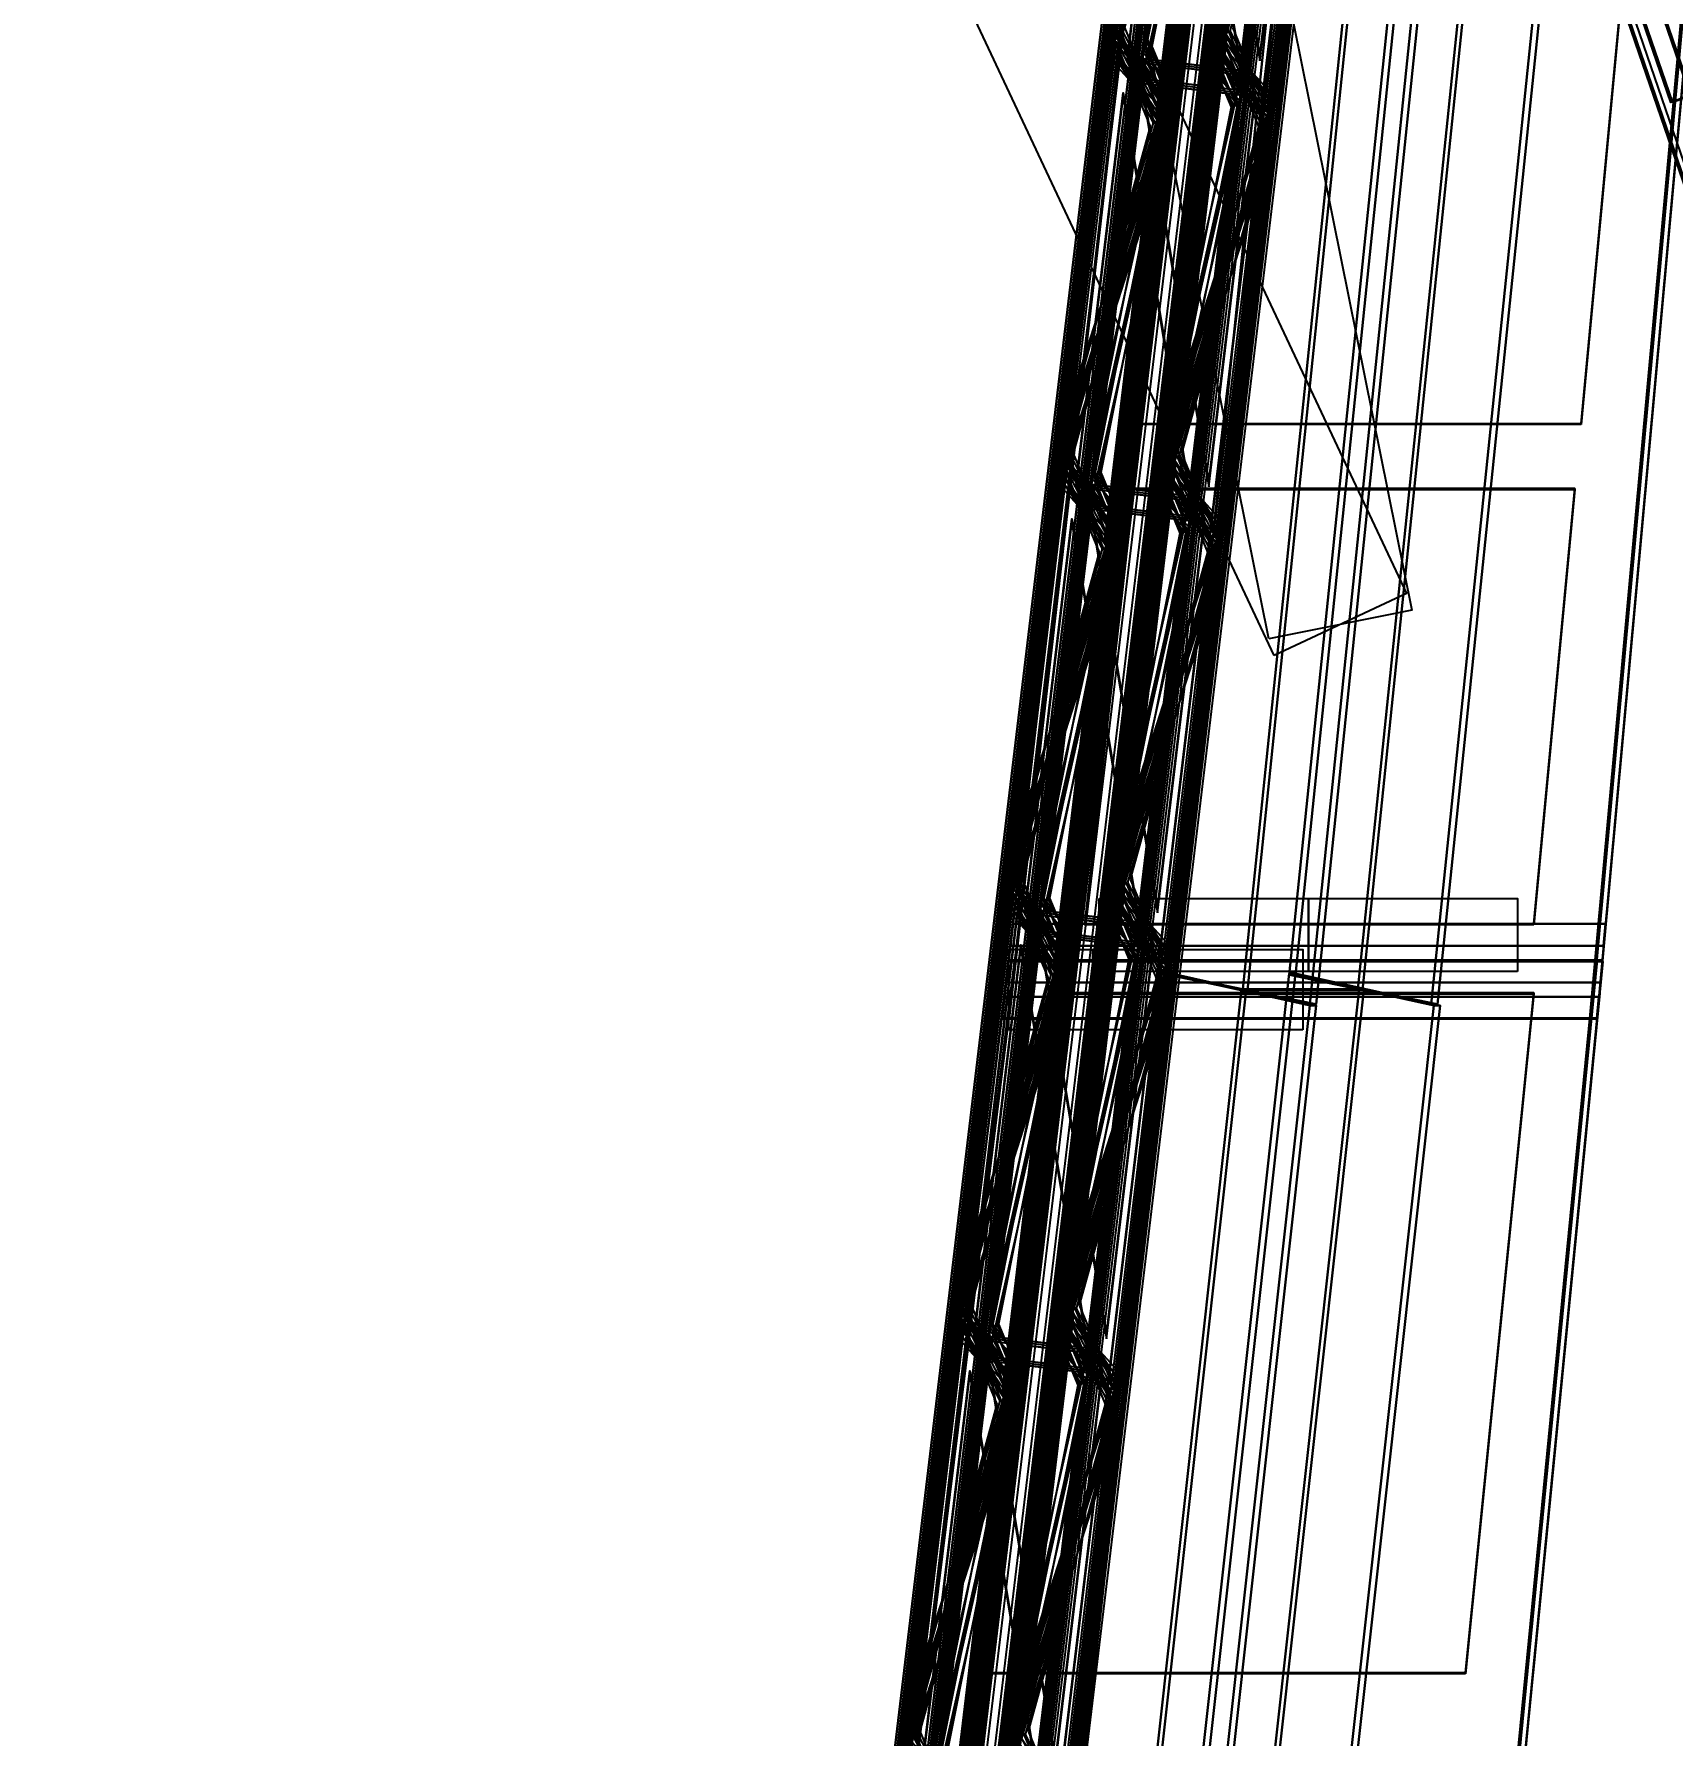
# Model space of a CAD drawing. Header units: millimetres. Extents: x -84906 to 117550, y -3000 to 338000.
# Drawn here: x -14894 to -10405, y 111956 to 116617 of the extents above; entities that cross this region are included whole.
import ezdxf

# ---------------------------------------------------------------- set-up
doc = ezdxf.new("R2010")
doc.units = ezdxf.units.MM
for name, color, linetype, lineweight in [('D-STR-DECK', 7, 'Continuous', 25), ('D-STR-DIM', 7, 'Continuous', 13), ('D-STR-STRC', 7, 'Continuous', 25)]:
    doc.layers.add(name, color=color, linetype=linetype, lineweight=lineweight)
doc.styles.add('OpenSansCondensed-Light', font='OpenSansCondensed-Light.ttf')
doc.styles.add('TOWER_UNICODE', font='Arial Unicode.ttf')
doc.dimstyles.new('EZDXF', dxfattribs={"dimtxt": 0.25, "dimasz": 0.175, "dimexe": 0.375, "dimexo": 0.125, "dimgap": 0.1, "dimtad": 1, "dimlfac": 100, "dimzin": 12, "dimdsep": 46, "dimtxsty": 'OpenSansCondensed-Light', "dimblk": 'ARCHTICK', "dimcen": 2.5, "dimazin": 3, "dimtfac": 0.5, "dimtmove": 2, "dimatfit": 3})

# ---------------------------------------------------------------- blocks, each defined once
blk = doc.blocks.new('_ARCHTICK')
at = {"color": 0, "linetype": 'BYBLOCK', "const_width": 0.15}
blk.add_lwpolyline([(-0.5, -0.5), (0.5, 0.5)], dxfattribs=at)

msp = doc.modelspace()

# ---------------------------------------------------------------- linework, layer by layer
at = {"layer": 'D-STR-DECK'}
for points in [[(-11496.7, 114914.9), (-13613.5, 119414.9), (-13251.5, 119585.1), (-11134.7, 115085.1)], [(-11511.7, 114960.4), (-12419.6, 119460.4), (-12027.5, 119539.6), (-11119.6, 115039.6)], [(-11511.7, 114960.4), (-12419.6, 119460.4), (-12027.5, 119539.6), (-11119.6, 115039.6)]]:
    msp.add_lwpolyline(points, close=True, dxfattribs=at)
at = {"layer": 'D-STR-STRC'}
for points in [[(-13211.1, 106138.2), (-11530.6, 120138.2)], [(-13206.6, 106129.6), (-11526.1, 120129.6)], [(-13202.9, 106151.5), (-11522.4, 120151.5)], [(-13198.9, 106142), (-11518.4, 120142)], [(-12901.4, 106138.2), (-11220.9, 120138.2)], [(-12896.8, 106129.6), (-11216.3, 120129.6)], [(-12890.9, 106151.5), (-11210.4, 120151.5)], [(-12887, 106142), (-11206.5, 120142)], [(-13234.1, 106109.5), (-11553.6, 120109.5)], [(-13227.9, 106102.6), (-11547.4, 120102.6)], [(-13221.3, 106124.2), (-11540.8, 120124.2)], [(-13216.1, 106116.4), (-11535.6, 120116.4)], [(-13139.7, 106081.5), (-11459.2, 120081.5)], [(-13133, 106090.7), (-11452.5, 120090.7)], [(-13128.5, 106082.1), (-11448, 120082.1)], [(-13127.6, 106099.4), (-11447.1, 120099.4)], [(-13123.7, 106089.9), (-11443.2, 120089.9)], [(-12938.4, 106081.5), (-11257.9, 120081.5)], [(-12932, 106109.5), (-11251.5, 120109.5)], [(-12929.7, 106090.7), (-11249.2, 120090.7)], [(-12925.8, 106102.6), (-11245.3, 120102.6)], [(-12925.2, 106082.1), (-11244.7, 120082.1)], [(-12922.9, 106099.4), (-11242.4, 120099.4)], [(-12919, 106089.9), (-11238.5, 120089.9)], [(-12914.6, 106124.2), (-11234.1, 120124.2)], [(-12909.4, 106116.4), (-11228.9, 120116.4)], [(-13202.4, 106032.7), (-11521.9, 120032.7)], [(-13202.4, 106032.7), (-11521.9, 120032.7)], [(-13148.1, 106071.8), (-11467.6, 120071.8)], [(-13141.9, 106065), (-11461.4, 120065)], [(-13134.5, 106073.7), (-11454, 120073.7)], [(-12949.9, 106071.8), (-11269.4, 120071.8)], [(-12943.7, 106065), (-11263.2, 120065)], [(-12933.2, 106073.7), (-11252.7, 120073.7)], [(-12241.9, 113920.8), (-11534.2, 120079.2)], [(-12241.9, 113920.8), (-11534.2, 120079.2)], [(-12221.9, 113920.8), (-11514.2, 120079.2)], [(-10632.2, 113920.8), (-10069.6, 120079.2)], [(-10612.2, 113920.8), (-10049.6, 120079.2)], [(-10612.2, 113920.8), (-10049.6, 120079.2)], [(-13202.4, 106026.2), (-11521.9, 120026.2)], [(-13202.4, 106019.5), (-11521.9, 120019.5)], [(-13202.4, 106019.5), (-11521.9, 120019.5)], [(-13182.5, 106030.3), (-11502, 120030.3)], [(-13182.5, 106030.3), (-11502, 120030.3)], [(-13182.5, 106023.8), (-11502, 120023.8)], [(-13182.5, 106017.2), (-11502, 120017.2)], [(-13182.5, 106017.2), (-11502, 120017.2)], [(-12785.4, 105976.2), (-11104.9, 119976.2)], [(-12785.3, 105982.8), (-11104.8, 119982.8)], [(-12785.3, 105982.8), (-11104.8, 119982.8)], [(-12785.3, 105969.7), (-11104.8, 119969.7)], [(-12785.3, 105969.7), (-11104.8, 119969.7)], [(-12765.5, 105980.5), (-11085, 119980.5)], [(-12765.5, 105980.5), (-11085, 119980.5)], [(-12765.5, 105973.8), (-11085, 119973.8)], [(-12765.5, 105967.3), (-11085, 119967.3)], [(-12765.5, 105967.3), (-11085, 119967.3)], [(-13048.9, 105910.1), (-11368.4, 119910.1)], [(-13044.9, 105900.6), (-11364.4, 119900.6)], [(-13042.6, 105917.9), (-11362.1, 119917.9)], [(-13042, 105897.4), (-11361.5, 119897.4)], [(-13038.1, 105909.3), (-11357.6, 119909.3)], [(-13034.7, 105926.3), (-11354.2, 119926.3)], [(-13029.4, 105918.5), (-11348.9, 119918.5)], [(-13024.2, 105935), (-11343.7, 119935)], [(-13018, 105928.2), (-11337.5, 119928.2)], [(-12844.2, 105910.1), (-11163.7, 119910.1)], [(-12840.3, 105900.6), (-11159.8, 119900.6)], [(-12839.3, 105917.9), (-11158.8, 119917.9)], [(-12834.8, 105909.3), (-11154.3, 119909.3)], [(-12833.4, 105926.3), (-11152.9, 119926.3)], [(-12828.1, 105918.5), (-11147.6, 119918.5)], [(-12825.9, 105935), (-11145.4, 119935)], [(-12819.7, 105928.2), (-11139.2, 119928.2)], [(-12739.9, 105897.4), (-11059.4, 119897.4)], [(-6810.9, 105897.4), (-11622.3, 119897.4)], [(-13080.8, 105858), (-11400.3, 119858)], [(-13076.9, 105848.5), (-11396.4, 119848.5)], [(-13071, 105870.4), (-11390.5, 119870.4)], [(-13066.5, 105861.8), (-11386, 119861.8)], [(-13058.5, 105883.6), (-11378, 119883.6)], [(-13053.2, 105875.8), (-11372.7, 119875.8)], [(-13035.8, 105890.5), (-11355.3, 119890.5)], [(-12768.9, 105858), (-11088.4, 119858)], [(-12765, 105848.5), (-11084.5, 119848.5)], [(-12761.2, 105870.4), (-11080.7, 119870.4)], [(-12756.7, 105861.8), (-11076.2, 119861.8)], [(-12751.8, 105883.6), (-11071.3, 119883.6)], [(-12746.5, 105875.8), (-11066, 119875.8)], [(-12733.7, 105890.5), (-11053.2, 119890.5)], [(-6828.6, 105890.5), (-11640.1, 119890.5)], [(-6723.1, 105890.5), (-11534.6, 119890.5)], [(-12218.3, 114120.2), (-12211.4, 114179.8)], [(-12218.3, 114120.2), (-12211.4, 114179.8)], [(-10594.7, 114120.2), (-10589.3, 114179.8)], [(-10594.7, 114120.2), (-10589.3, 114179.8)], [(-13232.4, 105921), (-12223.8, 114079)], [(-13232.4, 105921), (-12223.8, 114079)], [(-13212.4, 105921), (-12203.8, 114079)], [(-12230.4, 114019.8), (-12223, 114079)], [(-12230.4, 114019.8), (-12223, 114079)], [(-11416.2, 105921), (-10616.4, 114079)], [(-11396.2, 105921), (-10596.4, 114079)], [(-11396.2, 105921), (-10596.4, 114079)], [(-10602.9, 114019.8), (-10597.1, 114079)], [(-10602.9, 114019.8), (-10597.1, 114079)], [(-12241.2, 113920.8), (-12234.3, 113980.2)], [(-12241.2, 113920.8), (-12234.3, 113980.2)], [(-10612.9, 113920.8), (-10607.5, 113980.2)], [(-10612.9, 113920.8), (-10607.5, 113980.2)]]:
    msp.add_lwpolyline(points, dxfattribs=at)
for points in [[(-13211.1, 106138.2), (-13066.5, 105861.8), (-11386, 119861.8), (-11530.6, 120138.2)], [(-13202.9, 106151.5), (-13076.9, 105848.5), (-11396.4, 119848.5), (-11522.4, 120151.5)], [(-13195.7, 106138.2), (-13051, 105861.8), (-11370.5, 119861.8), (-11515.2, 120138.2)], [(-13187.3, 106151.5), (-13061.3, 105848.5), (-11380.8, 119848.5), (-11506.8, 120151.5)], [(-12916.8, 106138.2), (-12772.2, 105861.8), (-11091.7, 119861.8), (-11236.3, 120138.2)], [(-12906.5, 106151.5), (-12780.6, 105848.5), (-11100.1, 119848.5), (-11226, 120151.5)], [(-12901.4, 106138.2), (-12756.7, 105861.8), (-11076.2, 119861.8), (-11220.9, 120138.2)], [(-12890.9, 106151.5), (-12765, 105848.5), (-11084.5, 119848.5), (-11210.4, 120151.5)], [(-13234.1, 106109.5), (-13035.8, 105890.5), (-11355.3, 119890.5), (-11553.6, 120109.5)], [(-13221.3, 106124.2), (-13053.2, 105875.8), (-11372.7, 119875.8), (-11540.8, 120124.2)], [(-13219, 106109.5), (-13020.7, 105890.5), (-11340.2, 119890.5), (-11538.5, 120109.5)], [(-13206, 106124.2), (-13037.9, 105875.8), (-11357.4, 119875.8), (-11525.5, 120124.2)], [(-13139.7, 106081.5), (-13029.4, 105918.5), (-11348.9, 119918.5), (-11459.2, 120081.5)], [(-13133, 106090.7), (-13038.1, 105909.3), (-11357.6, 119909.3), (-11452.5, 120090.7)], [(-13127.6, 106099.4), (-13044.9, 105900.6), (-11364.4, 119900.6), (-11447.1, 120099.4)], [(-13124.4, 106081.5), (-13014.1, 105918.5), (-11333.6, 119918.5), (-11443.9, 120081.5)], [(-13117.5, 106090.7), (-13022.6, 105909.3), (-11342.1, 119909.3), (-11437.1, 120090.7)], [(-13112, 106099.4), (-13029.3, 105900.6), (-11348.9, 119900.6), (-11431.5, 120099.4)], [(-12953.8, 106081.5), (-12843.5, 105918.5), (-11163, 119918.5), (-11273.3, 120081.5)], [(-12947.1, 106109.5), (-12748.8, 105890.5), (-11068.3, 119890.5), (-11266.6, 120109.5)], [(-12945.2, 106090.7), (-12850.3, 105909.3), (-11169.8, 119909.3), (-11264.7, 120090.7)], [(-12938.5, 106099.4), (-12855.8, 105900.6), (-11175.4, 119900.6), (-11258, 120099.4)], [(-12938.4, 106081.5), (-12828.1, 105918.5), (-11147.6, 119918.5), (-11257.9, 120081.5)], [(-12932, 106109.5), (-12733.7, 105890.5), (-11053.2, 119890.5), (-11251.5, 120109.5)], [(-12930, 106124.2), (-12761.8, 105875.8), (-11081.3, 119875.8), (-11249.5, 120124.2)], [(-12929.7, 106090.7), (-12834.8, 105909.3), (-11154.3, 119909.3), (-11249.2, 120090.7)], [(-12922.9, 106099.4), (-12840.3, 105900.6), (-11159.8, 119900.6), (-11242.4, 120099.4)], [(-12914.6, 106124.2), (-12746.5, 105875.8), (-11066, 119875.8), (-11234.1, 120124.2)], [(-12241.9, 113922.3), (-10612.2, 113922.3), (-10049.6, 120080.6), (-11534.2, 120080.6)], [(-6260.8, 106109.5), (-6828.6, 105890.5), (-11640.1, 119890.5), (-11072.3, 120109.5)], [(-6255.6, 106109.5), (-6823.3, 105890.5), (-11634.8, 119890.5), (-11067, 120109.5)], [(-6160.6, 106109.5), (-6728.4, 105890.5), (-11539.8, 119890.5), (-10972.1, 120109.5)], [(-6155.3, 106109.5), (-6723.1, 105890.5), (-11534.6, 119890.5), (-10966.8, 120109.5)], [(-10628.1, 113922.3), (-10628.1, 113922.3), (-10065.5, 120080.6), (-10065.5, 120080.6)], [(-12765.5, 105980.5), (-13202.4, 106032.7), (-11521.9, 120032.7), (-11085, 119980.5)], [(-12765.5, 105980.5), (-13202.4, 106032.7), (-11521.9, 120032.7), (-11085, 119980.5)], [(-13148.1, 106071.8), (-13018, 105928.2), (-11337.5, 119928.2), (-11467.6, 120071.8)], [(-13133, 106071.8), (-13002.9, 105928.2), (-11322.4, 119928.2), (-11452.5, 120071.8)], [(-12965, 106071.8), (-12834.8, 105928.2), (-11154.3, 119928.2), (-11284.5, 120071.8)], [(-12949.9, 106071.8), (-12819.7, 105928.2), (-11139.2, 119928.2), (-11269.4, 120071.8)], [(-12241.9, 113920.8), (-10612.2, 113920.8), (-10049.6, 120079.2), (-11534.2, 120079.2)], [(-10612.2, 113919), (-12241.9, 113919), (-11534.2, 120077.3), (-10049.6, 120077.3)], [(-12226, 113919), (-12226, 113919), (-11518.3, 120077.3), (-11518.3, 120077.3)], [(-11399, 113959.9), (-11788, 114040.1), (-11169.1, 120040.1), (-10780.2, 119959.9)], [(-11788, 114040.1), (-11771, 114040.1), (-11152.2, 120040.1), (-11169.1, 120040.1)], [(-11771, 114040.1), (-11788, 114040.1), (-11169.1, 120040.1), (-11152.2, 120040.1)], [(-11788, 114040.1), (-11399, 113959.9), (-10780.2, 119959.9), (-11169.1, 120040.1)], [(-11771, 114040.1), (-11582.8, 114001.3), (-10964, 120001.3), (-11152.2, 120040.1)], [(-11582.8, 114001.3), (-11771, 114040.1), (-11152.2, 120040.1), (-10964, 120001.3)], [(-11267.4, 114001.3), (-11455.6, 114040.1), (-10836.7, 120040.1), (-10648.6, 120001.3)], [(-11455.6, 114040.1), (-11438.6, 114040.1), (-10819.8, 120040.1), (-10836.7, 120040.1)], [(-11438.6, 114040.1), (-11455.6, 114040.1), (-10836.7, 120040.1), (-10819.8, 120040.1)], [(-11455.6, 114040.1), (-11267.4, 114001.3), (-10648.6, 120001.3), (-10836.7, 120040.1)], [(-11438.6, 114040.1), (-11049.7, 113959.9), (-10430.9, 119959.9), (-10819.8, 120040.1)], [(-11049.7, 113959.9), (-11438.6, 114040.1), (-10819.8, 120040.1), (-10430.9, 119959.9)], [(-12765.5, 105979.5), (-13202.4, 106031.8), (-11521.9, 120031.8), (-11085, 119979.5)], [(-12765.5, 105979.5), (-13202.4, 106031.8), (-11521.9, 120031.8), (-11085, 119979.5)], [(-12765.5, 105973.8), (-13202.4, 106026.2), (-11521.9, 120026.2), (-11085, 119973.8)], [(-12765.5, 105968.2), (-13202.4, 106020.5), (-11521.9, 120020.5), (-11085, 119968.2)], [(-12765.5, 105968.2), (-13202.4, 106020.5), (-11521.9, 120020.5), (-11085, 119968.2)], [(-12765.5, 105967.3), (-13202.4, 106019.5), (-11521.9, 120019.5), (-11085, 119967.3)], [(-12765.5, 105967.3), (-13202.4, 106019.5), (-11521.9, 120019.5), (-11085, 119967.3)], [(-11582.8, 114001.3), (-11267.4, 114001.3), (-10648.6, 120001.3), (-10964, 120001.3)], [(-11267.4, 114001.3), (-11582.8, 114001.3), (-10964, 120001.3), (-10648.6, 120001.3)], [(-11254.8, 113998.7), (-11570.2, 113998.7), (-10951.4, 119998.7), (-10636, 119998.7)], [(-11570.2, 113998.7), (-11382.1, 113959.9), (-10763.3, 119959.9), (-10951.4, 119998.7)], [(-11382.1, 113959.9), (-11570.2, 113998.7), (-10951.4, 119998.7), (-10763.3, 119959.9)], [(-11570.2, 113998.7), (-11254.8, 113998.7), (-10636, 119998.7), (-10951.4, 119998.7)], [(-11066.6, 113959.9), (-11254.8, 113998.7), (-10636, 119998.7), (-10447.8, 119959.9)], [(-11254.8, 113998.7), (-11066.6, 113959.9), (-10447.8, 119959.9), (-10636, 119998.7)], [(-11382.1, 113959.9), (-11399, 113959.9), (-10780.2, 119959.9), (-10763.3, 119959.9)], [(-11399, 113959.9), (-11382.1, 113959.9), (-10763.3, 119959.9), (-10780.2, 119959.9)], [(-11049.7, 113959.9), (-11066.6, 113959.9), (-10447.8, 119959.9), (-10430.9, 119959.9)], [(-11066.6, 113959.9), (-11049.7, 113959.9), (-10430.9, 119959.9), (-10447.8, 119959.9)], [(-11536.2, 116557.1), (-11408.1, 117624.6), (-11720.8, 117662)], [(-11536.2, 116557.1), (-11408.1, 117624.6), (-11720.8, 117662)], [(-11536.2, 116556.1), (-11408.1, 117623.7), (-11720.8, 117661.1)], [(-11536.2, 116556.1), (-11408.1, 117623.7), (-11720.8, 117661.1)], [(-11536.2, 116550.5), (-11408.1, 117617.9), (-11720.8, 117655.5)], [(-11586.2, 116517.8), (-11899, 116555.2), (-11770.9, 117622.8)], [(-11586.2, 116517.8), (-11899, 116555.2), (-11770.9, 117622.8)], [(-11586.2, 116516.9), (-11899, 116554.3), (-11770.9, 117621.8)], [(-11586.2, 116516.9), (-11899, 116554.3), (-11770.9, 117621.8)], [(-11586.2, 116511.2), (-11899, 116548.8), (-11770.9, 117616.1)], [(-11586.2, 116505.6), (-11899, 116543), (-11770.9, 117610.6)], [(-11586.2, 116505.6), (-11899, 116543), (-11770.9, 117610.6)], [(-11586.2, 116504.6), (-11899, 116542), (-11770.9, 117609.6)], [(-11586.2, 116504.6), (-11899, 116542), (-11770.9, 117609.6)], [(-11536.2, 116544.8), (-11408.1, 117612.4), (-11720.8, 117649.8)], [(-11536.2, 116544.8), (-11408.1, 117612.4), (-11720.8, 117649.8)], [(-11536.2, 116543.9), (-11408.1, 117611.4), (-11720.8, 117648.9)], [(-11536.2, 116543.9), (-11408.1, 117611.4), (-11720.8, 117648.9)], [(-11858.3, 116568.6), (-11766.9, 116467.7), (-11638.1, 117540.4)], [(-11854, 116573.9), (-11776.5, 116459.4), (-11647.5, 117533.9)], [(-11850.5, 116578.8), (-11783.8, 116451.4), (-11654.6, 117527.8)], [(-11847.6, 116583.4), (-11789.5, 116443.8), (-11660.1, 117522.3)], [(-11843.2, 116568.6), (-11751.8, 116467.7), (-11623, 117540.4)], [(-11838.7, 116573.9), (-11761.2, 116459.4), (-11632.2, 117533.9)], [(-11835, 116578.8), (-11768.3, 116451.4), (-11639.1, 117527.8)], [(-11832, 116583.4), (-11773.9, 116443.8), (-11644.5, 117522.3)], [(-11675.2, 116568.6), (-11583.8, 116467.7), (-11455, 117540.4)], [(-11668, 116573.9), (-11590.5, 116459.4), (-11461.6, 117533.9)], [(-11662.7, 116578.8), (-11596, 116451.4), (-11466.8, 117527.8)], [(-11660.1, 116568.6), (-11568.7, 116467.7), (-11439.9, 117540.4)], [(-11658.5, 116583.4), (-11600.4, 116443.8), (-11471, 117522.3)], [(-11652.7, 116573.9), (-11575.2, 116459.4), (-11446.2, 117533.9)], [(-11647.2, 116578.8), (-11580.5, 116451.4), (-11451.3, 117527.8)], [(-11642.9, 116583.4), (-11584.8, 116443.8), (-11455.4, 117522.3)], [(-11944.3, 116606.2), (-11784.7, 116430.1), (-11656, 117502.8)], [(-11935.6, 116616.6), (-11800.3, 116416.7), (-11671.3, 117491.2)], [(-11929.2, 116606.2), (-11769.6, 116430.1), (-11640.9, 117502.8)], [(-11928.6, 116626.3), (-11812.2, 116403.8), (-11683, 117480.3)], [(-11922.8, 116635.5), (-11821.5, 116391.7), (-11692, 117470.3)], [(-11920.3, 116616.6), (-11785, 116416.7), (-11656, 117491.2)], [(-11913.1, 116626.3), (-11796.7, 116403.8), (-11667.5, 117480.3)], [(-11907.3, 116635.5), (-11805.9, 116391.7), (-11676.4, 117470.3)], [(-11657.3, 116606.2), (-11497.7, 116430.1), (-11369, 117502.8)], [(-11644.2, 116616.6), (-11508.9, 116416.7), (-11380, 117491.2)], [(-11642.2, 116606.2), (-11482.6, 116430.1), (-11353.9, 117502.8)], [(-11634.3, 116626.3), (-11517.9, 116403.8), (-11388.7, 117480.3)], [(-11628.9, 116616.6), (-11493.6, 116416.7), (-11364.6, 117491.2)], [(-11626.5, 116635.5), (-11525.2, 116391.7), (-11395.7, 117470.3)], [(-11618.8, 116626.3), (-11502.4, 116403.8), (-11373.2, 117480.3)], [(-11610.9, 116635.5), (-11509.6, 116391.7), (-11380.1, 117470.3)], [(-9953.7, 116606.2), (-10410.6, 116430.1), (-10779.3, 117502.8)], [(-9948.5, 116606.2), (-10405.3, 116430.1), (-10774, 117502.8)], [(-12054.7, 115549.4), (-12054.7, 115549.4), (-11898.3, 116911.1), (-11898.3, 116911.1)], [(-11861.8, 115551), (-10656.3, 115551), (-10528.1, 116912.3), (-11709.2, 116912.3)], [(-10656.4, 115549.4), (-11861.8, 115549.4), (-11709.2, 116911.1), (-10528.1, 116911.1)], [(-11861.8, 115549.6), (-10656.3, 115549.6), (-10528.1, 116910.8), (-11709.2, 116910.8)], [(-10479.3, 115551), (-10479.3, 115551), (-10355, 116912.3), (-10355, 116912.3)], [(-10463.4, 115549.6), (-10463.4, 115549.6), (-10339, 116910.8), (-10339, 116910.8)], [(-12038.8, 115547.5), (-12038.8, 115547.5), (-11882.4, 116909.2), (-11882.4, 116909.2)], [(-10656.4, 115547.5), (-11861.8, 115547.5), (-11709.2, 116909.2), (-10528.1, 116909.2)], [(-12082.5, 115508.8), (-11953.5, 116583.3), (-11818.2, 116383.4)], [(-12073.9, 115519.7), (-11944.7, 116596.2), (-11828.3, 116373.7)], [(-12067.1, 115508.8), (-11938.2, 116583.3), (-11802.9, 116383.4)], [(-12067, 115529.7), (-11937.5, 116608.3), (-11836.2, 116364.5)], [(-12058.4, 115519.7), (-11929.2, 116596.2), (-11812.8, 116373.7)], [(-12051.4, 115529.7), (-11921.9, 116608.3), (-11820.6, 116364.5)], [(-11791.1, 115508.8), (-11662.1, 116583.3), (-11526.8, 116383.4)], [(-11779.6, 115519.7), (-11650.4, 116596.2), (-11534, 116373.7)], [(-11775.8, 115508.8), (-11646.8, 116583.3), (-11511.5, 116383.4)], [(-11770.7, 115529.7), (-11641.2, 116608.3), (-11539.9, 116364.5)], [(-11764.1, 115519.7), (-11634.9, 116596.2), (-11518.5, 116373.7)], [(-11755.1, 115529.7), (-11625.6, 116608.3), (-11524.3, 116364.5)], [(-12093.2, 115497.2), (-11964.5, 116569.9), (-11804.9, 116393.8)], [(-12078.1, 115497.2), (-11949.4, 116569.9), (-11789.8, 116393.8)], [(-12000.9, 115466.1), (-11871.9, 116540.6), (-11794.4, 116426.1)], [(-11995.8, 115472.2), (-11866.6, 116548.6), (-11799.9, 116421.2)], [(-11991.7, 115477.7), (-11862.3, 116556.2), (-11804.2, 116416.6)], [(-11985.5, 115466.1), (-11856.6, 116540.6), (-11779.1, 116426.1)], [(-11980.3, 115472.2), (-11851.1, 116548.6), (-11784.4, 116421.2)], [(-11976.1, 115477.7), (-11846.7, 116556.2), (-11788.6, 116416.6)], [(-11814.9, 115466.1), (-11685.9, 116540.6), (-11608.5, 116426.1)], [(-11808, 115472.2), (-11678.8, 116548.6), (-11612.1, 116421.2)], [(-11806.2, 115497.2), (-11677.5, 116569.9), (-11517.9, 116393.8)], [(-11802.6, 115477.7), (-11673.2, 116556.2), (-11615.1, 116416.6)], [(-11799.6, 115466.1), (-11670.6, 116540.6), (-11593.1, 116426.1)], [(-11792.5, 115472.2), (-11663.3, 116548.6), (-11596.6, 116421.2)], [(-11791.1, 115497.2), (-11662.4, 116569.9), (-11502.8, 116393.8)], [(-11787, 115477.7), (-11657.6, 116556.2), (-11599.5, 116416.6)], [(-12007.2, 115459.6), (-11878.5, 116532.3), (-11787.1, 116431.4)], [(-11992.1, 115459.6), (-11863.4, 116532.3), (-11771.9, 116431.4)], [(-11676.2, 115390.4), (-11548.1, 116458), (-11860.9, 116495.4)], [(-11676.2, 115390.4), (-11548.1, 116458), (-11860.9, 116495.4)], [(-11676.2, 115389.4), (-11548.1, 116457), (-11860.9, 116494.4)], [(-11676.2, 115389.4), (-11548.1, 116457), (-11860.9, 116494.4)], [(-11824.1, 115459.6), (-11695.3, 116532.3), (-11603.9, 116431.4)], [(-11809, 115459.6), (-11680.2, 116532.3), (-11588.8, 116431.4)], [(-11726.3, 115351.1), (-12039, 115388.6), (-11910.9, 116456.1)], [(-11726.3, 115351.1), (-12039, 115388.6), (-11910.9, 116456.1)], [(-11726.3, 115350.2), (-12039, 115387.6), (-11910.9, 116455.2)], [(-11726.3, 115350.2), (-12039, 115387.6), (-11910.9, 116455.2)], [(-11726.3, 115344.5), (-12039, 115382.1), (-11910.9, 116449.5)], [(-11726.3, 115338.9), (-12039, 115376.3), (-11910.9, 116443.9)], [(-11726.3, 115338.9), (-12039, 115376.3), (-11910.9, 116443.9)], [(-11676.2, 115383.9), (-11548.1, 116451.2), (-11860.9, 116488.8)], [(-11676.2, 115378.2), (-11548.1, 116445.7), (-11860.9, 116483.1)], [(-11676.2, 115378.2), (-11548.1, 116445.7), (-11860.9, 116483.1)], [(-11676.2, 115377.2), (-11548.1, 116444.8), (-11860.9, 116482.2)], [(-11676.2, 115377.2), (-11548.1, 116444.8), (-11860.9, 116482.2)], [(-11726.3, 115338), (-12039, 115375.4), (-11910.9, 116442.9)], [(-11726.3, 115338), (-12039, 115375.4), (-11910.9, 116442.9)], [(-11998.4, 115401.9), (-11906.9, 115301), (-11778.2, 116373.7)], [(-11994, 115407.2), (-11916.5, 115292.7), (-11787.6, 116367.2)], [(-11990.5, 115412.1), (-11923.8, 115284.7), (-11794.6, 116361.2)], [(-11987.6, 115416.7), (-11929.6, 115277.1), (-11800.1, 116355.7)], [(-11983.2, 115401.9), (-11891.8, 115301), (-11763.1, 116373.7)], [(-11978.7, 115407.2), (-11901.2, 115292.7), (-11772.2, 116367.2)], [(-11975, 115412.1), (-11908.4, 115284.7), (-11779.1, 116361.2)], [(-11972, 115416.7), (-11914, 115277.1), (-11784.5, 116355.7)], [(-11815.2, 115401.9), (-11723.8, 115301), (-11595, 116373.7)], [(-11808.1, 115407.2), (-11730.6, 115292.7), (-11601.6, 116367.2)], [(-11802.7, 115412.1), (-11736, 115284.7), (-11606.8, 116361.2)], [(-11800.1, 115401.9), (-11708.7, 115301), (-11579.9, 116373.7)], [(-11798.5, 115416.7), (-11740.5, 115277.1), (-11611, 116355.7)], [(-11792.7, 115407.2), (-11715.3, 115292.7), (-11586.3, 116367.2)], [(-11787.2, 115412.1), (-11720.5, 115284.7), (-11591.3, 116361.2)], [(-11782.9, 115416.7), (-11724.9, 115277.1), (-11595.4, 116355.7)], [(-12084.4, 115439.6), (-11924.8, 115263.4), (-11796, 116336.1)], [(-12075.6, 115449.9), (-11940.4, 115250), (-11811.4, 116324.5)], [(-12069.3, 115439.6), (-11909.7, 115263.4), (-11780.9, 116336.1)], [(-12068.6, 115459.7), (-11952.2, 115237.2), (-11823, 116313.7)], [(-12062.9, 115468.8), (-11961.5, 115225), (-11832.1, 116303.6)], [(-12060.3, 115449.9), (-11925, 115250), (-11796.1, 116324.5)], [(-12053.1, 115459.7), (-11936.7, 115237.2), (-11807.5, 116313.7)], [(-12047.3, 115468.8), (-11945.9, 115225), (-11816.5, 116303.6)], [(-11797.4, 115439.6), (-11637.8, 115263.4), (-11509, 116336.1)], [(-11784.3, 115449.9), (-11649, 115250), (-11520, 116324.5)], [(-11782.3, 115439.6), (-11622.7, 115263.4), (-11493.9, 116336.1)], [(-11774.3, 115459.7), (-11657.9, 115237.2), (-11528.7, 116313.7)], [(-11768.9, 115449.9), (-11633.6, 115250), (-11504.7, 116324.5)], [(-11766.6, 115468.8), (-11665.2, 115225), (-11535.8, 116303.6)], [(-11758.8, 115459.7), (-11642.4, 115237.2), (-11513.2, 116313.7)], [(-11751, 115468.8), (-11649.6, 115225), (-11520.2, 116303.6)], [(-12214, 114353), (-12084.7, 115429.5), (-11968.4, 115207)], [(-12207, 114363.1), (-12077.6, 115441.6), (-11976.2, 115197.9)], [(-12198.5, 114353), (-12069.3, 115429.5), (-11952.9, 115207)], [(-12191.4, 114363.1), (-12062, 115441.6), (-11960.6, 115197.9)], [(-11919.7, 114353), (-11790.4, 115429.5), (-11674.1, 115207)], [(-11910.7, 114363.1), (-11781.2, 115441.6), (-11679.9, 115197.9)], [(-11904.2, 114353), (-11775, 115429.5), (-11658.6, 115207)], [(-11895.1, 114363.1), (-11765.6, 115441.6), (-11664.3, 115197.9)], [(-12233.3, 114330.6), (-12104.5, 115403.3), (-11944.9, 115227.1)], [(-12222.5, 114342.2), (-12093.5, 115416.7), (-11958.3, 115216.8)], [(-12218.2, 114330.6), (-12089.4, 115403.3), (-11929.8, 115227.1)], [(-12212.1, 114179.8), (-12212.1, 114179.8), (-12075.2, 115371.5), (-12075.2, 115371.5)], [(-12207.2, 114342.2), (-12078.2, 115416.7), (-11942.9, 115216.8)], [(-12140.9, 114299.5), (-12011.9, 115374), (-11934.4, 115259.5)], [(-12135.9, 114305.5), (-12006.6, 115382), (-11940, 115254.5)], [(-12131.8, 114311), (-12002.3, 115389.6), (-11944.2, 115249.9)], [(-12125.6, 114299.5), (-11996.6, 115374), (-11919.1, 115259.5)], [(-12120.4, 114305.5), (-11991.2, 115382), (-11924.5, 115254.5)], [(-12116.2, 114311), (-11986.7, 115389.6), (-11928.7, 115249.9)], [(-12015.3, 114181.2), (-10785.4, 114181.2), (-10673.1, 115372.7), (-11881.8, 115372.7)], [(-10785.4, 114179.8), (-12015.3, 114179.8), (-11881.7, 115371.5), (-10673.1, 115371.5)], [(-12015.3, 114179.8), (-10785.4, 114179.8), (-10673.1, 115371.3), (-11881.8, 115371.3)], [(-11955, 114299.5), (-11826, 115374), (-11748.5, 115259.5)], [(-11948, 114305.5), (-11818.8, 115382), (-11752.2, 115254.5)], [(-11946.3, 114330.6), (-11817.5, 115403.3), (-11657.9, 115227.1)], [(-11942.7, 114311), (-11813.2, 115389.6), (-11755.2, 115249.9)], [(-11939.6, 114299.5), (-11810.6, 115374), (-11733.2, 115259.5)], [(-11932.6, 114305.5), (-11803.3, 115382), (-11736.7, 115254.5)], [(-11931.2, 114330.6), (-11802.4, 115403.3), (-11642.8, 115227.1)], [(-11931.1, 114342.2), (-11802.2, 115416.7), (-11666.9, 115216.8)], [(-11927.1, 114311), (-11797.6, 115389.6), (-11739.6, 115249.9)], [(-11915.8, 114342.2), (-11786.8, 115416.7), (-11651.5, 115216.8)], [(-10604.5, 114181.2), (-10604.5, 114181.2), (-10495.6, 115372.7), (-10495.6, 115372.7)], [(-10588.5, 114179.8), (-10588.5, 114179.8), (-10479.7, 115371.3), (-10479.7, 115371.3)], [(-12196.2, 114177.9), (-12196.2, 114177.9), (-12059.3, 115369.7), (-12059.3, 115369.7)], [(-12147.3, 114292.9), (-12018.5, 115365.6), (-11927.1, 115264.7)], [(-12132.2, 114292.9), (-12003.4, 115365.6), (-11912, 115264.7)], [(-10785.4, 114177.9), (-12015.3, 114177.9), (-11881.7, 115369.7), (-10673.1, 115369.7)], [(-11816.3, 114223.7), (-11688.1, 115291.3), (-12000.9, 115328.7)], [(-11816.3, 114223.7), (-11688.1, 115291.3), (-12000.9, 115328.7)], [(-11816.3, 114222.8), (-11688.1, 115290.3), (-12000.9, 115327.7)], [(-11816.3, 114222.8), (-11688.1, 115290.3), (-12000.9, 115327.7)], [(-11964.1, 114292.9), (-11835.3, 115365.6), (-11743.9, 115264.7)], [(-11949, 114292.9), (-11820.2, 115365.6), (-11728.8, 115264.7)], [(-11866.3, 114184.5), (-12179.1, 114221.9), (-12050.9, 115289.4)], [(-11866.3, 114184.5), (-12179.1, 114221.9), (-12050.9, 115289.4)], [(-11866.3, 114183.5), (-12179.1, 114220.9), (-12050.9, 115288.5)], [(-11866.3, 114183.5), (-12179.1, 114220.9), (-12050.9, 115288.5)], [(-11866.3, 114177.9), (-12179.1, 114215.4), (-12051, 115282.8)], [(-11816.3, 114217.2), (-11688.2, 115284.6), (-12000.9, 115322.1)], [(-11816.3, 114211.5), (-11688.1, 115279.1), (-12000.9, 115316.5)], [(-11816.3, 114211.5), (-11688.1, 115279.1), (-12000.9, 115316.5)], [(-11816.3, 114210.6), (-11688.1, 115278.1), (-12000.9, 115315.5)], [(-11816.3, 114210.6), (-11688.1, 115278.1), (-12000.9, 115315.5)], [(-11866.3, 114172.3), (-12179.1, 114209.7), (-12050.9, 115277.2)], [(-11866.3, 114172.3), (-12179.1, 114209.7), (-12050.9, 115277.2)], [(-11866.3, 114171.3), (-12179.1, 114208.7), (-12050.9, 115276.3)], [(-11866.3, 114171.3), (-12179.1, 114208.7), (-12050.9, 115276.3)], [(-12138.4, 114235.3), (-12047, 114134.4), (-11918.2, 115207.1)], [(-12134.1, 114240.5), (-12056.6, 114126), (-11927.6, 115200.5)], [(-12130.6, 114245.5), (-12063.9, 114118), (-11934.7, 115194.5)], [(-12127.7, 114250.1), (-12069.6, 114110.4), (-11940.2, 115189)], [(-12123.3, 114235.3), (-12031.9, 114134.4), (-11903.1, 115207.1)], [(-12118.7, 114240.5), (-12041.2, 114126), (-11912.3, 115200.5)], [(-12115.1, 114245.5), (-12048.4, 114118), (-11919.2, 115194.5)], [(-12112.1, 114250.1), (-12054, 114110.4), (-11924.6, 115189)], [(-11955.2, 114235.3), (-11863.8, 114134.4), (-11735.1, 115207.1)], [(-11948.1, 114240.5), (-11870.6, 114126), (-11741.7, 115200.5)], [(-11942.7, 114245.5), (-11876.1, 114118), (-11746.9, 115194.5)], [(-11940.1, 114235.3), (-11848.7, 114134.4), (-11720, 115207.1)], [(-11938.6, 114250.1), (-11880.5, 114110.4), (-11751.1, 115189)], [(-11932.8, 114240.5), (-11855.3, 114126), (-11726.3, 115200.5)], [(-11927.3, 114245.5), (-11860.6, 114118), (-11731.4, 115194.5)], [(-11923, 114250.1), (-11864.9, 114110.4), (-11735.5, 115189)], [(-12224.4, 114272.9), (-12064.8, 114096.7), (-11936.1, 115169.4)], [(-12215.7, 114283.2), (-12080.4, 114083.3), (-11951.4, 115157.8)], [(-12209.3, 114272.9), (-12049.7, 114096.7), (-11921, 115169.4)], [(-12208.7, 114293), (-12092.3, 114070.5), (-11963.1, 115147)], [(-12200.3, 114283.2), (-12065.1, 114083.3), (-11936.1, 115157.8)], [(-12193.2, 114293), (-12076.8, 114070.5), (-11947.6, 115147)], [(-11937.4, 114272.9), (-11777.8, 114096.7), (-11649.1, 115169.4)], [(-11924.3, 114283.2), (-11789, 114083.3), (-11660, 115157.8)], [(-11922.3, 114272.9), (-11762.7, 114096.7), (-11634, 115169.4)], [(-11914.4, 114293), (-11798, 114070.5), (-11668.8, 115147)], [(-11909, 114283.2), (-11773.7, 114083.3), (-11644.7, 115157.8)], [(-11898.9, 114293), (-11782.5, 114070.5), (-11653.3, 115147)], [(-12202.9, 114302.1), (-12101.6, 114058.4), (-11972.1, 115136.9)], [(-12187.3, 114302.1), (-12086, 114058.4), (-11956.5, 115136.9)], [(-11906.6, 114302.1), (-11805.3, 114058.4), (-11675.8, 115136.9)], [(-11891, 114302.1), (-11789.7, 114058.4), (-11660.2, 115136.9)], [(-12354, 113186.3), (-12224.8, 114262.8), (-12108.4, 114040.3)], [(-12347.1, 113196.4), (-12217.6, 114275), (-12116.3, 114031.2)], [(-12338.5, 113186.3), (-12209.3, 114262.8), (-12092.9, 114040.3)], [(-12331.5, 113196.4), (-12202, 114275), (-12100.7, 114031.2)], [(-12059.7, 113186.3), (-11930.5, 114262.8), (-11814.1, 114040.3)], [(-12050.8, 113196.4), (-11921.3, 114275), (-11819.9, 114031.2)], [(-12044.2, 113186.3), (-11915, 114262.8), (-11798.6, 114040.3)], [(-12035.2, 113196.4), (-11905.7, 114275), (-11804.3, 114031.2)], [(-12373.3, 113163.9), (-12244.5, 114236.6), (-12085, 114060.4)], [(-12362.6, 113175.5), (-12233.6, 114250), (-12098.3, 114050.1)], [(-12358.2, 113163.9), (-12229.4, 114236.6), (-12069.9, 114060.4)], [(-12347.2, 113175.5), (-12218.3, 114250), (-12083, 114050.1)], [(-12281, 113132.8), (-12152, 114207.3), (-12074.5, 114092.8)], [(-12275.9, 113138.8), (-12146.7, 114215.3), (-12080, 114087.9)], [(-12271.8, 113144.3), (-12142.3, 114222.9), (-12084.3, 114083.3)], [(-12265.6, 113132.8), (-12136.6, 114207.3), (-12059.2, 114092.8)], [(-12260.4, 113138.8), (-12131.2, 114215.3), (-12064.5, 114087.9)], [(-12256.2, 113144.3), (-12126.7, 114222.9), (-12068.7, 114083.3)], [(-12095, 113132.8), (-11966, 114207.3), (-11888.5, 114092.8)], [(-12088.1, 113138.8), (-11958.9, 114215.3), (-11892.2, 114087.9)], [(-12086.3, 113163.9), (-11957.5, 114236.6), (-11798, 114060.4)], [(-12082.7, 113144.3), (-11953.2, 114222.9), (-11895.2, 114083.3)], [(-12079.7, 113132.8), (-11950.7, 114207.3), (-11873.2, 114092.8)], [(-12072.6, 113138.8), (-11943.4, 114215.3), (-11876.7, 114087.9)], [(-12071.2, 113175.5), (-11942.2, 114250), (-11806.9, 114050.1)], [(-12071.2, 113163.9), (-11942.4, 114236.6), (-11782.9, 114060.4)], [(-12067.1, 113144.3), (-11937.7, 114222.9), (-11879.6, 114083.3)], [(-12055.8, 113175.5), (-11926.9, 114250), (-11791.6, 114050.1)], [(-11976.6, 114250), (-11403.3, 114250), (-11403.3, 114050), (-11976.6, 114050)], [(-11976.6, 114250), (-11403.3, 114250), (-11403.3, 114050), (-11976.6, 114050)], [(-11976.6, 114250), (-11403.3, 114250), (-11403.3, 114050), (-11976.6, 114050)], [(-11976.6, 114250), (-11403.3, 114250), (-11403.3, 114050), (-11976.6, 114050)], [(-10830.1, 114050), (-11403.3, 114050), (-11403.3, 114250), (-10830.1, 114250)], [(-10830.1, 114050), (-11403.3, 114050), (-11403.3, 114250), (-10830.1, 114250)], [(-10830.1, 114050), (-11403.3, 114050), (-11403.3, 114250), (-10830.1, 114250)], [(-10830.1, 114050), (-11403.3, 114050), (-11403.3, 114250), (-10830.1, 114250)], [(-12287.3, 113126.3), (-12158.5, 114199), (-12067.1, 114098.1)], [(-12272.2, 113126.3), (-12143.4, 114199), (-12052, 114098.1)], [(-12211.4, 114179.8), (-10589.3, 114179.8), (-10589.3, 114179.8), (-12211.4, 114179.8)], [(-12211.4, 114179.8), (-12211.4, 114179.8), (-10589.3, 114179.8), (-10589.3, 114179.8)], [(-11956.3, 113057.1), (-11828.2, 114124.6), (-12140.9, 114162)], [(-11956.3, 113057.1), (-11828.2, 114124.6), (-12140.9, 114162)], [(-11956.3, 113056.1), (-11828.2, 114123.7), (-12140.9, 114161.1)], [(-11956.3, 113056.1), (-11828.2, 114123.7), (-12140.9, 114161.1)], [(-12104.2, 113126.3), (-11975.4, 114199), (-11884, 114098.1)], [(-12089, 113126.3), (-11960.3, 114199), (-11868.9, 114098.1)], [(-12006.4, 113017.8), (-12319.1, 113055.2), (-12191, 114122.8)], [(-12006.4, 113017.8), (-12319.1, 113055.2), (-12191, 114122.8)], [(-12006.4, 113016.9), (-12319.1, 113054.3), (-12191, 114121.8)], [(-12006.4, 113016.9), (-12319.1, 113054.3), (-12191, 114121.8)], [(-12006.4, 113011.2), (-12319.1, 113048.8), (-12191, 114116.1)], [(-12218.3, 114120.2), (-10594.7, 114120.2), (-10594.7, 114120.2), (-12218.3, 114120.2)], [(-12218.3, 114120.2), (-12218.3, 114120.2), (-10594.7, 114120.2), (-10594.7, 114120.2)], [(-11956.3, 113050.5), (-11828.2, 114117.9), (-12141, 114155.5)], [(-11956.3, 113044.8), (-11828.2, 114112.4), (-12140.9, 114149.8)], [(-11956.3, 113044.8), (-11828.2, 114112.4), (-12140.9, 114149.8)], [(-11956.3, 113043.9), (-11828.2, 114111.4), (-12140.9, 114148.9)], [(-11956.3, 113043.9), (-11828.2, 114111.4), (-12140.9, 114148.9)], [(-13232.4, 105922.5), (-11396.2, 105922.5), (-10596.4, 114080.6), (-12223.8, 114080.6)], [(-13232.4, 105921), (-11396.2, 105921), (-10596.4, 114079), (-12223.8, 114079)], [(-11396.2, 105919), (-13232.4, 105919), (-12223.8, 114077.1), (-10596.4, 114077.1)], [(-13216.5, 105919), (-13216.5, 105919), (-12207.9, 114077.1), (-12207.9, 114077.1)], [(-12006.4, 113005.6), (-12319.1, 113043), (-12191, 114110.6)], [(-12006.4, 113005.6), (-12319.1, 113043), (-12191, 114110.6)], [(-12006.4, 113004.6), (-12319.1, 113042), (-12191, 114109.6)], [(-12006.4, 113004.6), (-12319.1, 113042), (-12191, 114109.6)], [(-12223.8, 114079), (-10596.4, 114079), (-10596.4, 114079), (-12223.8, 114079)], [(-12223.8, 114079), (-12223.8, 114079), (-12203.8, 114079), (-12203.8, 114079)], [(-11418.8, 113890), (-12223.5, 113890), (-12223.5, 114110), (-11418.8, 114110)], [(-12223, 114079), (-10597.1, 114079), (-10597.1, 114079), (-12223, 114079)], [(-12223, 114079), (-12223, 114079), (-10597.1, 114079), (-10597.1, 114079)], [(-11418.8, 113890), (-11993.8, 113890), (-11993.8, 114110), (-11418.8, 114110)], [(-11412.1, 105922.5), (-11412.1, 105922.5), (-10612.3, 114080.6), (-10612.3, 114080.6)], [(-10596.4, 114079), (-10596.4, 114079), (-10616.4, 114079), (-10616.4, 114079)], [(-12285.6, 105956.1), (-12682, 106043.9), (-11795.3, 114043.9), (-11398.9, 113956.1)], [(-12682, 106043.9), (-12665, 106043.9), (-11778.3, 114043.9), (-11795.3, 114043.9)], [(-12665, 106043.9), (-12682, 106043.9), (-11795.3, 114043.9), (-11778.3, 114043.9)], [(-12682, 106043.9), (-12285.6, 105956.1), (-11398.9, 113956.1), (-11795.3, 114043.9)], [(-12665, 106043.9), (-12473.1, 106001.4), (-11586.4, 114001.4), (-11778.3, 114043.9)], [(-12473.1, 106001.4), (-12665, 106043.9), (-11778.3, 114043.9), (-11586.4, 114001.4)], [(-12150.5, 106001.4), (-12342.3, 106043.9), (-11455.7, 114043.9), (-11263.8, 114001.4)], [(-12342.3, 106043.9), (-12325.4, 106043.9), (-11438.7, 114043.9), (-11455.7, 114043.9)], [(-12325.4, 106043.9), (-12342.3, 106043.9), (-11455.7, 114043.9), (-11438.7, 114043.9)], [(-12342.3, 106043.9), (-12150.5, 106001.4), (-11263.8, 114001.4), (-11455.7, 114043.9)], [(-12325.4, 106043.9), (-11929, 105956.1), (-11042.3, 113956.1), (-11438.7, 114043.9)], [(-11929, 105956.1), (-12325.4, 106043.9), (-11438.7, 114043.9), (-11042.3, 113956.1)], [(-12278.4, 113068.6), (-12187, 112967.7), (-12058.3, 114040.4)], [(-12274.1, 113073.9), (-12196.6, 112959.4), (-12067.6, 114033.9)], [(-12270.6, 113078.8), (-12203.9, 112951.4), (-12074.7, 114027.8)], [(-12267.7, 113083.4), (-12209.7, 112943.8), (-12080.2, 114022.3)], [(-12263.3, 113068.6), (-12171.9, 112967.7), (-12043.2, 114040.4)], [(-12258.8, 113073.9), (-12181.3, 112959.4), (-12052.3, 114033.9)], [(-12255.1, 113078.8), (-12188.4, 112951.4), (-12059.2, 114027.8)], [(-12252.1, 113083.4), (-12194.1, 112943.8), (-12064.6, 114022.3)], [(-12230.4, 114019.8), (-10602.9, 114019.8), (-10602.9, 114019.8), (-12230.4, 114019.8)], [(-12230.4, 114019.8), (-12230.4, 114019.8), (-10602.9, 114019.8), (-10602.9, 114019.8)], [(-12095.3, 113068.6), (-12003.9, 112967.7), (-11875.1, 114040.4)], [(-12088.2, 113073.9), (-12010.7, 112959.4), (-11881.7, 114033.9)], [(-12082.8, 113078.8), (-12016.1, 112951.4), (-11886.9, 114027.8)], [(-12080.2, 113068.6), (-11988.8, 112967.7), (-11860, 114040.4)], [(-12078.6, 113083.4), (-12020.6, 112943.8), (-11891.1, 114022.3)], [(-12072.8, 113073.9), (-11995.3, 112959.4), (-11866.4, 114033.9)], [(-12067.3, 113078.8), (-12000.6, 112951.4), (-11871.4, 114027.8)], [(-12063, 113083.4), (-12005, 112943.8), (-11875.5, 114022.3)], [(-11398.9, 113956.1), (-11795.3, 114043.9), (-11778.3, 114043.9), (-11586.4, 114001.4), (-11263.8, 114001.4), (-11455.7, 114043.9), (-11438.7, 114043.9), (-11042.3, 113956.1), (-11059.3, 113956.1), (-11251.2, 113998.6), (-11573.9, 113998.6), (-11382, 113956.1)], [(-11042.3, 113956.1), (-11438.7, 114043.9), (-11455.7, 114043.9), (-11263.8, 114001.4), (-11586.4, 114001.4), (-11778.3, 114043.9), (-11795.3, 114043.9), (-11398.9, 113956.1), (-11382, 113956.1), (-11573.9, 113998.6), (-11251.2, 113998.6), (-11059.3, 113956.1)], [(-11399, 113959.9), (-11788, 114040.1), (-11771, 114040.1), (-11582.8, 114001.3), (-11267.4, 114001.3), (-11455.6, 114040.1), (-11438.6, 114040.1), (-11049.7, 113959.9), (-11066.6, 113959.9), (-11254.8, 113998.7), (-11570.2, 113998.7), (-11382.1, 113959.9)], [(-11049.7, 113959.9), (-11438.6, 114040.1), (-11455.6, 114040.1), (-11267.4, 114001.3), (-11582.8, 114001.3), (-11771, 114040.1), (-11788, 114040.1), (-11399, 113959.9), (-11382.1, 113959.9), (-11570.2, 113998.7), (-11254.8, 113998.7), (-11066.6, 113959.9)], [(-12473.1, 106001.4), (-12150.5, 106001.4), (-11263.8, 114001.4), (-11586.4, 114001.4)], [(-12150.5, 106001.4), (-12473.1, 106001.4), (-11586.4, 114001.4), (-11263.8, 114001.4)], [(-12464.9, 112128.3), (-12464.9, 112128.3), (-12234.7, 113990.3), (-12234.7, 113990.3)], [(-12137.9, 105998.6), (-12460.5, 105998.6), (-11573.9, 113998.6), (-11251.2, 113998.6)], [(-12460.5, 105998.6), (-12268.7, 105956.1), (-11382, 113956.1), (-11573.9, 113998.6)], [(-12268.7, 105956.1), (-12460.5, 105998.6), (-11573.9, 113998.6), (-11382, 113956.1)], [(-12460.5, 105998.6), (-12137.9, 105998.6), (-11251.2, 113998.6), (-11573.9, 113998.6)], [(-12449.1, 112126.3), (-12449.1, 112126.3), (-12218.9, 113988.3), (-12218.9, 113988.3)], [(-12364.4, 113106.2), (-12204.9, 112930.1), (-12076.1, 114002.8)], [(-12355.7, 113116.6), (-12220.5, 112916.7), (-12091.5, 113991.2)], [(-12349.3, 113106.2), (-12189.8, 112930.1), (-12061, 114002.8)], [(-12348.7, 113126.3), (-12232.3, 112903.8), (-12103.1, 113980.3)], [(-12340.4, 113116.6), (-12205.1, 112916.7), (-12076.1, 113991.2)], [(-12333.2, 113126.3), (-12216.8, 112903.8), (-12087.6, 113980.3)], [(-12279.4, 112130.1), (-10973.1, 112130.1), (-10785.4, 113991.6), (-12054.5, 113991.6)], [(-10973.2, 112128.3), (-12279.4, 112128.3), (-12054.5, 113990.3), (-10785.4, 113990.3)], [(-12279.4, 112128.5), (-10973.1, 112128.5), (-10785.4, 113990), (-12054.5, 113990)], [(-10973.2, 112126.3), (-12279.4, 112126.3), (-12054.5, 113988.3), (-10785.4, 113988.3)], [(-12234.3, 113980.2), (-10607.5, 113980.2), (-10607.5, 113980.2), (-12234.3, 113980.2)], [(-12234.3, 113980.2), (-12234.3, 113980.2), (-10607.5, 113980.2), (-10607.5, 113980.2)], [(-11946, 105956.1), (-12137.9, 105998.6), (-11251.2, 113998.6), (-11059.3, 113956.1)], [(-12137.9, 105998.6), (-11946, 105956.1), (-11059.3, 113956.1), (-11251.2, 113998.6)], [(-12077.4, 113106.2), (-11917.9, 112930.1), (-11789.1, 114002.8)], [(-12064.3, 113116.6), (-11929.1, 112916.7), (-11800.1, 113991.2)], [(-12062.3, 113106.2), (-11902.8, 112930.1), (-11774, 114002.8)], [(-12054.4, 113126.3), (-11938, 112903.8), (-11808.8, 113980.3)], [(-12049, 113116.6), (-11913.7, 112916.7), (-11784.7, 113991.2)], [(-12038.9, 113126.3), (-11922.5, 112903.8), (-11793.3, 113980.3)], [(-10803.5, 112130.1), (-10803.5, 112130.1), (-10621.1, 113991.6), (-10621.1, 113991.6)], [(-10787.6, 112128.5), (-10787.6, 112128.5), (-10605.1, 113990), (-10605.1, 113990)], [(-12343, 113135.5), (-12241.6, 112891.7), (-12112.2, 113970.3)], [(-12327.4, 113135.5), (-12226, 112891.7), (-12096.6, 113970.3)], [(-12268.7, 105956.1), (-12285.6, 105956.1), (-11398.9, 113956.1), (-11382, 113956.1)], [(-12285.6, 105956.1), (-12268.7, 105956.1), (-11382, 113956.1), (-11398.9, 113956.1)], [(-12046.7, 113135.5), (-11945.3, 112891.7), (-11815.8, 113970.3)], [(-12031.1, 113135.5), (-11929.7, 112891.7), (-11800.2, 113970.3)], [(-11929, 105956.1), (-11946, 105956.1), (-11059.3, 113956.1), (-11042.3, 113956.1)], [(-11946, 105956.1), (-11929, 105956.1), (-11042.3, 113956.1), (-11059.3, 113956.1)], [(-12241.9, 113920.8), (-10612.2, 113920.8), (-10612.2, 113920.8), (-12241.9, 113920.8)], [(-12241.9, 113920.8), (-12241.9, 113920.8), (-12221.9, 113920.8), (-12221.9, 113920.8)], [(-12241.2, 113920.8), (-10612.9, 113920.8), (-10612.9, 113920.8), (-12241.2, 113920.8)], [(-12241.2, 113920.8), (-12241.2, 113920.8), (-10612.9, 113920.8), (-10612.9, 113920.8)], [(-10612.2, 113920.8), (-10612.2, 113920.8), (-10632.2, 113920.8), (-10632.2, 113920.8)], [(-12494, 112019.7), (-12364.8, 113096.2), (-12248.4, 112873.7)], [(-12487.1, 112029.7), (-12357.6, 113108.3), (-12256.3, 112864.5)], [(-12478.6, 112019.7), (-12349.3, 113096.2), (-12232.9, 112873.7)], [(-12471.5, 112029.7), (-12342, 113108.3), (-12240.7, 112864.5)], [(-12199.7, 112019.7), (-12070.5, 113096.2), (-11954.1, 112873.7)], [(-12190.8, 112029.7), (-12061.3, 113108.3), (-11960, 112864.5)], [(-12184.3, 112019.7), (-12055, 113096.2), (-11938.6, 112873.7)], [(-12175.2, 112029.7), (-12045.7, 113108.3), (-11944.4, 112864.5)], [(-12513.3, 111997.2), (-12384.6, 113069.9), (-12225, 112893.8)], [(-12502.6, 112008.8), (-12373.6, 113083.3), (-12238.4, 112883.4)], [(-12498.2, 111997.2), (-12369.5, 113069.9), (-12209.9, 112893.8)], [(-12487.3, 112008.8), (-12358.3, 113083.3), (-12223, 112883.4)], [(-12421, 111966.1), (-12292, 113040.6), (-12214.5, 112926.1)], [(-12415.9, 111972.2), (-12286.7, 113048.6), (-12220.1, 112921.2)], [(-12411.9, 111977.7), (-12282.4, 113056.2), (-12224.3, 112916.6)], [(-12405.7, 111966.1), (-12276.7, 113040.6), (-12199.2, 112926.1)], [(-12400.5, 111972.2), (-12271.2, 113048.6), (-12204.6, 112921.2)], [(-12396.3, 111977.7), (-12266.8, 113056.2), (-12208.7, 112916.6)], [(-12235, 111966.1), (-12106.1, 113040.6), (-12028.6, 112926.1)], [(-12228.1, 111972.2), (-12098.9, 113048.6), (-12032.2, 112921.2)], [(-12226.4, 111997.2), (-12097.6, 113069.9), (-11938, 112893.8)], [(-12222.8, 111977.7), (-12093.3, 113056.2), (-12035.2, 112916.6)], [(-12219.7, 111966.1), (-12090.7, 113040.6), (-12013.2, 112926.1)], [(-12212.6, 111972.2), (-12083.4, 113048.6), (-12016.8, 112921.2)], [(-12211.2, 112008.8), (-12082.2, 113083.3), (-11947, 112883.4)], [(-12211.2, 111997.2), (-12082.5, 113069.9), (-11922.9, 112893.8)], [(-12207.2, 111977.7), (-12077.7, 113056.2), (-12019.6, 112916.6)], [(-12195.9, 112008.8), (-12066.9, 113083.3), (-11931.6, 112883.4)], [(-12427.3, 111959.6), (-12298.6, 113032.3), (-12207.2, 112931.4)], [(-12412.2, 111959.6), (-12283.5, 113032.3), (-12192.1, 112931.4)], [(-12096.4, 111890.4), (-11968.2, 112958), (-12281, 112995.4)], [(-12096.4, 111890.4), (-11968.2, 112958), (-12281, 112995.4)], [(-12096.4, 111889.4), (-11968.2, 112957), (-12281, 112994.4)], [(-12096.4, 111889.4), (-11968.2, 112957), (-12281, 112994.4)], [(-12244.2, 111959.6), (-12115.4, 113032.3), (-12024, 112931.4)], [(-12229.1, 111959.6), (-12100.3, 113032.3), (-12008.9, 112931.4)], [(-12146.4, 111851.1), (-12459.2, 111888.6), (-12331, 112956.1)], [(-12146.4, 111851.1), (-12459.2, 111888.6), (-12331, 112956.1)], [(-12146.4, 111850.2), (-12459.2, 111887.6), (-12331, 112955.2)], [(-12146.4, 111850.2), (-12459.2, 111887.6), (-12331, 112955.2)], [(-12146.4, 111844.5), (-12459.2, 111882.1), (-12331, 112949.5)], [(-12096.4, 111883.9), (-11968.2, 112951.2), (-12281, 112988.8)], [(-12096.4, 111878.2), (-11968.2, 112945.7), (-12281, 112983.1)], [(-12096.4, 111878.2), (-11968.2, 112945.7), (-12281, 112983.1)], [(-12096.4, 111877.2), (-11968.2, 112944.8), (-12281, 112982.2)], [(-12096.4, 111877.2), (-11968.2, 112944.8), (-12281, 112982.2)], [(-12146.4, 111838.9), (-12459.2, 111876.3), (-12331, 112943.9)], [(-12146.4, 111838.9), (-12459.2, 111876.3), (-12331, 112943.9)], [(-12146.4, 111838), (-12459.2, 111875.4), (-12331, 112942.9)], [(-12146.4, 111838), (-12459.2, 111875.4), (-12331, 112942.9)], [(-12418.5, 111901.9), (-12327.1, 111801), (-12198.3, 112873.7)], [(-12414.2, 111907.2), (-12336.7, 111792.7), (-12207.7, 112867.2)], [(-12410.6, 111912.1), (-12344, 111784.7), (-12214.8, 112861.2)], [(-12407.8, 111916.7), (-12349.7, 111777.1), (-12220.2, 112855.7)], [(-12403.4, 111901.9), (-12312, 111801), (-12183.2, 112873.7)], [(-12398.8, 111907.2), (-12321.3, 111792.7), (-12192.4, 112867.2)], [(-12395.2, 111912.1), (-12328.5, 111784.7), (-12199.3, 112861.2)], [(-12392.2, 111916.7), (-12334.1, 111777.1), (-12204.6, 112855.7)], [(-12235.3, 111901.9), (-12143.9, 111801), (-12015.2, 112873.7)], [(-12228.2, 111907.2), (-12150.7, 111792.7), (-12021.7, 112867.2)], [(-12222.8, 111912.1), (-12156.2, 111784.7), (-12026.9, 112861.2)], [(-12220.2, 111901.9), (-12128.8, 111801), (-12000.1, 112873.7)], [(-12218.7, 111916.7), (-12160.6, 111777.1), (-12031.1, 112855.7)], [(-12212.9, 111907.2), (-12135.4, 111792.7), (-12006.4, 112867.2)], [(-12207.3, 111912.1), (-12140.7, 111784.7), (-12011.5, 112861.2)], [(-12203.1, 111916.7), (-12145, 111777.1), (-12015.5, 112855.7)], [(-12504.5, 111939.6), (-12344.9, 111763.4), (-12216.2, 112836.1)], [(-12495.8, 111949.9), (-12360.5, 111750), (-12231.5, 112824.5)], [(-12489.4, 111939.6), (-12329.8, 111763.4), (-12201, 112836.1)], [(-12488.7, 111959.7), (-12372.4, 111737.2), (-12243.1, 112813.7)], [(-12480.4, 111949.9), (-12345.2, 111750), (-12216.2, 112824.5)], [(-12473.3, 111959.7), (-12356.9, 111737.2), (-12227.6, 112813.7)], [(-12217.5, 111939.6), (-12057.9, 111763.4), (-11929.2, 112836.1)], [(-12204.4, 111949.9), (-12069.1, 111750), (-11940.1, 112824.5)], [(-12202.4, 111939.6), (-12042.8, 111763.4), (-11914, 112836.1)], [(-12194.4, 111959.7), (-12078.1, 111737.2), (-11948.8, 112813.7)], [(-12189, 111949.9), (-12053.8, 111750), (-11924.8, 112824.5)], [(-12179, 111959.7), (-12062.6, 111737.2), (-11933.3, 112813.7)], [(-12483, 111968.8), (-12381.7, 111725), (-12252.2, 112803.6)], [(-12467.4, 111968.8), (-12366.1, 111725), (-12236.6, 112803.6)], [(-12186.7, 111968.8), (-12085.3, 111725), (-11955.9, 112803.6)], [(-12171.1, 111968.8), (-12069.8, 111725), (-11940.3, 112803.6)]]:
    msp.add_lwpolyline(points, close=True, dxfattribs=at)

# ---------------------------------------------------------------- dimensions: what is measured, and where the dimension line sits
at = {"layer": 'D-STR-DIM'}
msp.add_linear_dim(base=(-79000, 0), p1=(0, 0), p2=(0, 333000), angle=90, dimstyle='EZDXF', override={"dimtxt": 4200, "dimasz": 1875, "dimexe": 1050, "dimexo": 900, "dimgap": 1050, "dimtad": 1, "dimdec": 0, "dimlfac": 1, "dimlunit": 2, "dimtxsty": 'TOWER_UNICODE', "dimclrd": 7, "dimclre": 7, "dimclrt": 7}, dxfattribs=at).render()

doc.saveas('drawing.dxf')
